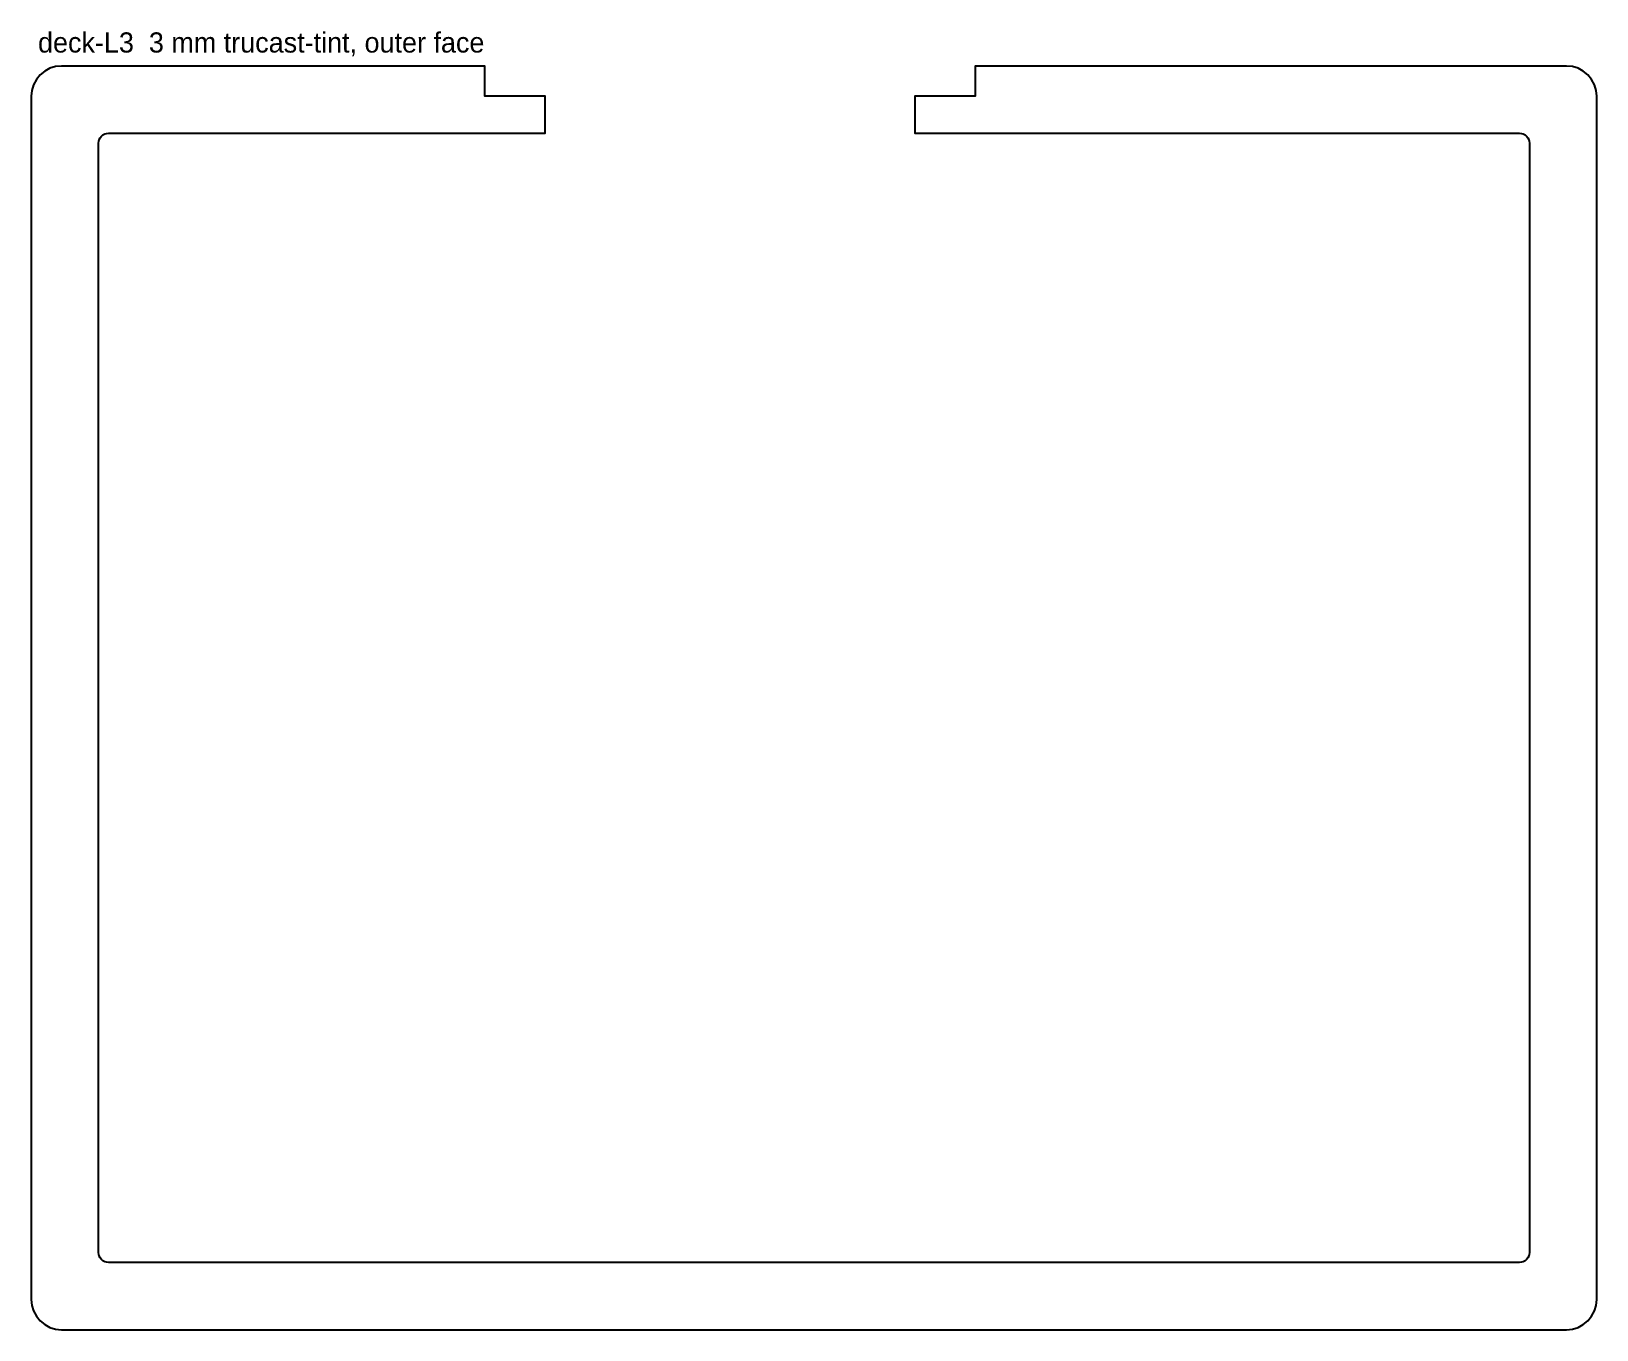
# Model space of a CAD drawing. Header units: millimetres. Extents: x 0 to 466, y 0 to 386.
import ezdxf

# ---------------------------------------------------------------- set-up
doc = ezdxf.new("R2010")
doc.units = ezdxf.units.MM
doc.layers.add('CUT_OUTSIDE', color=1, linetype='Continuous')
doc.layers.add('NOTES', color=7, linetype='Continuous')

msp = doc.modelspace()

# ---------------------------------------------------------------- linework, layer by layer
at = {"layer": 'CUT_OUTSIDE'}
msp.add_lwpolyline([(465.31, 5.56), (465.83, 7.24), (466, 9), (466, 367), (465.83, 368.76), (465.31, 370.44), (464.48, 372), (463.36, 373.36), (462, 374.48), (460.44, 375.31), (458.76, 375.83), (457, 376), (281, 376), (281, 367), (263, 367), (263, 356), (443, 356), (443.59, 355.94), (444.15, 355.77), (444.67, 355.49), (445.12, 355.12), (445.49, 354.67), (445.77, 354.15), (445.94, 353.59), (446, 353), (446, 23), (445.94, 22.41), (445.77, 21.85), (445.49, 21.33), (445.12, 20.88), (444.67, 20.51), (444.15, 20.23), (443.59, 20.06), (443, 20), (23, 20), (22.41, 20.06), (21.85, 20.23), (21.33, 20.51), (20.88, 20.88), (20.51, 21.33), (20.23, 21.85), (20.06, 22.41), (20, 23), (20, 353), (20.06, 353.59), (20.23, 354.15), (20.51, 354.67), (20.88, 355.12), (21.33, 355.49), (21.85, 355.77), (22.41, 355.94), (23, 356), (153, 356), (153, 367), (135, 367), (135, 376), (9, 376), (7.24, 375.83), (5.56, 375.31), (4, 374.48), (2.64, 373.36), (1.52, 372), (0.69, 370.44), (0.17, 368.76), (0, 367), (0, 9), (0.17, 7.24), (0.69, 5.56), (1.52, 4), (2.64, 2.64), (4, 1.52), (5.56, 0.69), (7.24, 0.17), (9, 0), (457, 0), (458.76, 0.17), (460.44, 0.69), (462, 1.52), (463.36, 2.64), (464.48, 4), (465.31, 5.56)], close=True, dxfattribs=at)

# ---------------------------------------------------------------- texts
at = {"layer": 'NOTES'}
msp.add_text('deck-L3  3 mm trucast-tint, outer face', height=6, dxfattribs=at).set_placement((2, 380))

doc.saveas('drawing.dxf')
